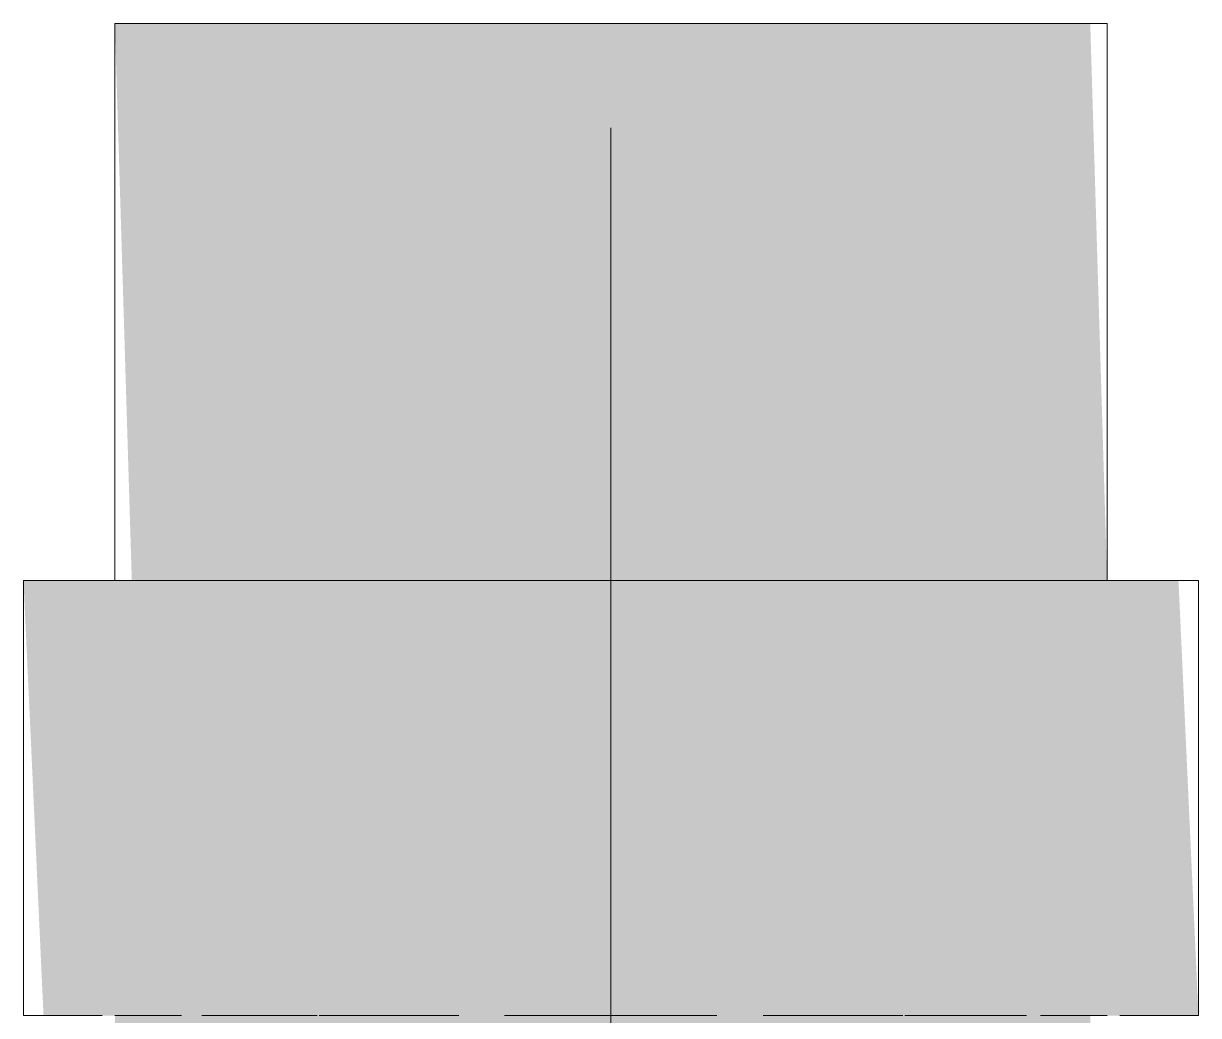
# Model space of a CAD drawing. Header units: millimetres. Extents: x -4000 to 187956, y -58990 to 162485.
# Drawn here: x 13903.13 to 13936.88, y 16193.74 to 16222.24 of the extents above; entities that cross this region are included whole.
import ezdxf

# ---------------------------------------------------------------- set-up
doc = ezdxf.new("R2010")
doc.units = ezdxf.units.MM
doc.linetypes.add('AEC_Center', pattern=[2400, 1200, -400, 400, -400])
doc.layers.add('P-PIPE', color=3, linetype='Continuous', lineweight=9)
doc.layers.add('P-PIPE-CNTR', color=3, linetype='Continuous', lineweight=9)

# ---------------------------------------------------------------- blocks, each defined once
blk = doc.blocks.new('DHA_Cụm đồng hồ đo nước_DN15-50 _ Kèm rắc co đồng_rắc co ren ngoài_ nối thẳng ren ngoài_van 1 chiều đồng_ van cổng đồng_ - DN20-1977990-0_000')
at = {"layer": 'P-PIPE', "color": 83, "lineweight": 13}
blk.add_line((0, 159.7), (0, 197.5), dxfattribs=at)
blk = doc.blocks.new('DHA_Rắc co ren ngoài_PPr_DN20-110 - Standard-1978865-0_000')
at = {"layer": 'P-PIPE', "lineweight": 13, "transparency": 33554534}
for points in [[(0, 16.3), (0, 16.875), (-12.5, 16.3), (-12.5, -16.875), (0, -16.3), (0, 14.614)], [(-12.5, 3.688), (-12.5, 14.25), (-28.5, 13.764), (-28.5, -14.25), (-12.5, -13.764), (-12.5, 1.966)], [(-12.5, 6.25), (-12.5, 12.5), (-28.5, 12.074), (-28.5, -12.5), (-12.5, -12.074), (-12.5, 3.235)], [(0, 11.35), (-12.5, 10.824), (-12.5, -11.35), (0, -11.35), (0, 10.824)]]:
    blk.add_hatch(color=83, dxfattribs=at).paths.add_polyline_path(points)
at = {"layer": 'P-PIPE', "color": 83, "lineweight": 13}
for p, q in [((0, 16.875), (-12.5, 16.875)), ((-12.5, 16.875), (-12.5, -16.875)), ((-12.5, 16.875), (-12.5, 16.3)), ((-12.5, 16.3), (-12.5, 14.614)), ((-12.5, 14.25), (-28.5, 14.25)), ((-28.5, 14.25), (-28.5, -14.25)), ((-28.5, 14.25), (-28.5, 13.764)), ((-12.5, 12.544), (-12.5, 14.25)), ((-12.5, 13.764), (-12.5, 14.25)), ((-12.5, 13.865), (-12.5, 12.575)), ((-28.5, 13.764), (-28.5, 12.544)), ((-12.5, 12.341), (-12.5, 13.764)), ((-28.5, 12.074), (-28.5, 12.5)), ((-28.5, 12.074), (-28.5, 12.5)), ((-12.5, 12.5), (-12.5, 12.074)), ((-12.5, 12.5), (-12.5, 12.074)), ((-28.5, 12.115), (-28.5, 10.91)), ((-28.5, 10.825), (-28.5, 12.074)), ((-28.5, 10.825), (-28.5, 12.074)), ((-12.5, 11.932), (-12.5, 10.902)), ((-12.5, 10.176), (-12.5, 11.75)), ((-12.5, 10.176), (-12.5, 11.75)), ((-12.5, 10.076), (-12.5, 10.909)), ((-12.5, 10.076), (-12.5, 10.909)), ((-28.5, 8.839), (-28.5, 10.157)), ((-28.5, 8.839), (-28.5, 10.157)), ((-12.5, 10.164), (-12.5, 8.873)), ((-12.5, 10.157), (-12.5, 8.839)), ((-12.5, 10.157), (-12.5, 8.839)), ((-28.5, 10.076), (-28.5, 7.125)), ((-12.5, 8.457), (-12.5, 10.093)), ((-12.5, 8.457), (-12.5, 10.093)), ((-12.5, 8.912), (-12.5, 10.076)), ((-12.5, 7.125), (-12.5, 10.076)), ((-28.5, 7.182), (-28.5, 8.839)), ((-28.5, 7.182), (-28.5, 8.839)), ((-12.5, 8.473), (-12.5, 7.182)), ((-12.5, 7.125), (-12.5, 8.379)), ((-12.5, 8.352), (-12.5, 7.182)), ((-12.5, 8.316), (-12.5, 7.175)), ((-12.5, 4.406), (-12.5, 8.309)), ((-12.5, 4.406), (-12.5, 8.309)), ((-12.5, 4.395), (-12.5, 7.125)), ((-28.5, 6.287), (-28.5, 3.688)), ((-28.5, 3.708), (-28.5, 6.25)), ((-28.5, 3.708), (-28.5, 6.25)), ((-12.5, 6.25), (-12.5, 4.405)), ((-12.5, 5.925), (-12.5, 4.368)), ((-12.5, 4.395), (-12.5, 5.919)), ((-12.5, 5.894), (-12.5, 4.405)), ((-12.5, 0), (-12.5, 3.688)), ((-28.5, 3.244), (-28.5, -3.244)), ((-28.5, 0), (-28.5, 3.235)), ((-28.5, 0), (-28.5, 3.235)), ((-12.5, 3.235), (-12.5, -3.235)), ((-12.5, -3.041), (-12.5, 3.041)), ((-12.5, -3.041), (-12.5, 3.041)), ((-12.5, 1.984), (-12.5, 0)), ((-12.5, 0), (-12.5, 1.982)), ((-12.5, 1.98), (-12.5, 0)), ((-28.5, -3.235), (-28.5, 0)), ((-28.5, -3.235), (-28.5, 0)), ((-12.5, 0), (-12.5, -3.045)), ((-12.5, -3.052), (-12.5, 0)), ((-12.5, -3.688), (-12.5, 0)), ((-12.5, 0), (-12.5, -3.059)), ((-28.5, -3.688), (-28.5, -6.287)), ((-28.5, -6.25), (-28.5, -3.708)), ((-28.5, -6.25), (-28.5, -3.708)), ((-12.5, -4.368), (-12.5, -5.925)), ((-12.5, -5.919), (-12.5, -4.395)), ((-12.5, -7.125), (-12.5, -4.395)), ((-12.5, -4.405), (-12.5, -5.894)), ((-12.5, -4.405), (-12.5, -6.94)), ((-12.5, -6.952), (-12.5, -4.406)), ((-12.5, -6.952), (-12.5, -4.406)), ((-28.5, -6.94), (-28.5, -6.25)), ((-28.5, -6.94), (-28.5, -6.25)), ((-12.5, -6.25), (-12.5, -6.94)), ((-28.5, -6.906), (-28.5, -10.076)), ((-12.5, -7.125), (-12.5, -6.906)), ((-28.5, -8.839), (-28.5, -7.182)), ((-28.5, -8.839), (-28.5, -7.182)), ((-12.5, -8.379), (-12.5, -7.125)), ((-12.5, -10.076), (-12.5, -7.125)), ((-12.5, -7.175), (-12.5, -8.316)), ((-12.5, -7.182), (-12.5, -8.352)), ((-12.5, -7.182), (-12.5, -8.473)), ((-12.5, -8.309), (-12.5, -7.186)), ((-12.5, -8.309), (-12.5, -7.186)), ((-12.5, -10.093), (-12.5, -8.457)), ((-12.5, -10.093), (-12.5, -8.457)), ((-28.5, -10.157), (-28.5, -8.839)), ((-28.5, -10.157), (-28.5, -8.839)), ((-12.5, -8.839), (-12.5, -10.157)), ((-12.5, -8.839), (-12.5, -10.157)), ((-12.5, -8.873), (-12.5, -10.164)), ((-12.5, -10.076), (-12.5, -8.912)), ((-12.5, -11.991), (-12.5, -10.076)), ((-12.5, -11.75), (-12.5, -10.176)), ((-12.5, -11.75), (-12.5, -10.176)), ((-28.5, -12.074), (-28.5, -10.825)), ((-28.5, -12.074), (-28.5, -10.825)), ((-28.5, -10.91), (-28.5, -12.115)), ((-28.5, -12.5), (-28.5, -12.074)), ((-28.5, -12.5), (-28.5, -12.074)), ((-12.5, -12.074), (-12.5, -12.5)), ((-12.5, -12.074), (-12.5, -12.5)), ((-12.5, -13.764), (-12.5, -12.341)), ((-28.5, -12.544), (-28.5, -13.764)), ((-12.5, -14.25), (-12.5, -12.544)), ((-12.5, -12.575), (-12.5, -13.865)), ((-28.5, -13.764), (-28.5, -14.25)), ((-12.5, -14.25), (-12.5, -13.764)), ((-28.5, -14.25), (-12.5, -14.25)), ((-12.5, -14.614), (-12.5, -16.3)), ((-12.5, -16.3), (-12.5, -16.875)), ((-12.5, -16.875), (0, -16.875))]:
    blk.add_line(p, q, dxfattribs=at)
blk = doc.blocks.new('DHA_Cụm đồng hồ đo nước_DN15-50 _ Kèm rắc co đồng_rắc co ren ngoài_ nối thẳng ren ngoài_van 1 chiều đồng_ van cổng đồng_ - DN20-V2-0_000')
at = {"layer": 'P-PIPE', "color": 83, "lineweight": 13}
blk.add_line((0, 159.7), (0, 197.5), dxfattribs=at)
blk = doc.blocks.new('DHA_Rắc co ren ngoài_PPr_DN20-110 - Standard-V7-0_000')
at = {"layer": 'P-PIPE', "lineweight": 13, "transparency": 33554534}
for points in [[(0, 16.3), (0, 16.875), (-12.5, 16.3), (-12.5, -16.875), (0, -16.3), (0, 14.614)], [(-12.5, 3.688), (-12.5, 14.25), (-28.5, 13.764), (-28.5, -14.25), (-12.5, -13.764), (-12.5, 1.966)], [(-12.5, 6.25), (-12.5, 12.5), (-28.5, 12.074), (-28.5, -12.5), (-12.5, -12.074), (-12.5, 3.235)], [(0, 11.35), (-12.5, 10.824), (-12.5, -11.35), (0, -11.35), (0, 10.824)]]:
    blk.add_hatch(color=83, dxfattribs=at).paths.add_polyline_path(points)
at = {"layer": 'P-PIPE', "color": 83, "lineweight": 13}
for p, q in [((0, 16.875), (-12.5, 16.875)), ((-12.5, 16.875), (-12.5, 16.3)), ((-12.5, 16.875), (-12.5, 16.3)), ((-12.5, 16.3), (-12.5, 14.614)), ((-12.5, 16.3), (-12.5, 14.614)), ((-12.5, 14.25), (-28.5, 14.25)), ((-28.5, 14.25), (-28.5, 13.764)), ((-28.5, 14.25), (-28.5, 13.764)), ((-12.5, 13.764), (-12.5, 14.25)), ((-12.5, 13.764), (-12.5, 14.25)), ((-12.5, 13.865), (-12.5, 12.575)), ((-12.5, 13.865), (-12.5, 12.575)), ((-28.5, 13.764), (-28.5, 12.544)), ((-28.5, 13.764), (-28.5, 12.544)), ((-12.5, 12.544), (-12.5, 13.764)), ((-12.5, 12.544), (-12.5, 13.764)), ((-28.5, 12.074), (-28.5, 12.5)), ((-28.5, 12.074), (-28.5, 12.5)), ((-12.5, 12.5), (-12.5, 12.074)), ((-12.5, 12.5), (-12.5, 12.074)), ((-28.5, 12.115), (-28.5, 10.91)), ((-28.5, 12.115), (-28.5, 10.91)), ((-28.5, 10.825), (-28.5, 12.074)), ((-28.5, 10.825), (-28.5, 12.074)), ((-12.5, 11.932), (-12.5, 10.902)), ((-12.5, 11.932), (-12.5, 10.902)), ((-12.5, 11.35), (-12.5, 11.75)), ((-12.5, 11.35), (-12.5, 11.75)), ((-12.5, 10.176), (-12.5, 11.35)), ((-12.5, 10.176), (-12.5, 11.35)), ((-12.5, 10.076), (-12.5, 10.909)), ((-12.5, 10.076), (-12.5, 10.909)), ((-28.5, 8.839), (-28.5, 10.157)), ((-28.5, 8.839), (-28.5, 10.157)), ((-12.5, 10.163), (-12.5, 8.873)), ((-12.5, 10.163), (-12.5, 8.873)), ((-12.5, 10.157), (-12.5, 8.839)), ((-12.5, 10.157), (-12.5, 8.839)), ((-28.5, 10.076), (-28.5, 7.125)), ((-28.5, 10.076), (-28.5, 8.912)), ((-12.5, 8.903), (-12.5, 10.093)), ((-12.5, 8.903), (-12.5, 10.093)), ((-12.5, 8.912), (-12.5, 10.076)), ((-12.5, 8.912), (-12.5, 10.076)), ((-28.5, 8.912), (-28.5, 7.125)), ((-28.5, 7.182), (-28.5, 8.839)), ((-28.5, 7.182), (-28.5, 8.839)), ((-12.5, 7.125), (-12.5, 8.379)), ((-12.5, 7.125), (-12.5, 8.379)), ((-12.5, 8.352), (-12.5, 7.182)), ((-12.5, 8.352), (-12.5, 7.182)), ((-12.5, 8.316), (-12.5, 7.175)), ((-12.5, 8.316), (-12.5, 7.175)), ((-12.5, 7.186), (-12.5, 8.308)), ((-12.5, 7.186), (-12.5, 8.308)), ((-28.5, 6.287), (-28.5, 3.688)), ((-28.5, 6.287), (-28.5, 3.688)), ((-28.5, 3.708), (-28.5, 6.25)), ((-28.5, 3.708), (-28.5, 6.25)), ((-12.5, 5.925), (-12.5, 4.368)), ((-12.5, 5.925), (-12.5, 4.368)), ((-12.5, 4.395), (-12.5, 5.919)), ((-12.5, 4.395), (-12.5, 5.919)), ((-12.5, 5.894), (-12.5, 4.405)), ((-12.5, 5.894), (-12.5, 4.405)), ((-12.5, 4.406), (-12.5, 5.875)), ((-12.5, 4.406), (-12.5, 5.875)), ((-28.5, 3.244), (-28.5, 0)), ((-28.5, 3.244), (-28.5, 0)), ((-28.5, 0), (-28.5, 3.235)), ((-28.5, 0), (-28.5, 3.235)), ((-12.5, 0), (-12.5, 3.041)), ((-12.5, 0), (-12.5, 3.041)), ((-12.5, 1.984), (-12.5, 0)), ((-12.5, 1.984), (-12.5, 0)), ((-12.5, 0), (-12.5, 1.982)), ((-12.5, 0), (-12.5, 1.982)), ((-12.5, 1.98), (-12.5, 0)), ((-12.5, 1.98), (-12.5, 0)), ((-28.5, -3.235), (-28.5, 0)), ((-28.5, -3.235), (-28.5, 0)), ((-28.5, 0), (-28.5, -3.244)), ((-28.5, 0), (-28.5, -3.244)), ((-12.5, 0), (-12.5, -3.045)), ((-12.5, 0), (-12.5, -3.045)), ((-12.5, -3.052), (-12.5, 0)), ((-12.5, -3.052), (-12.5, 0)), ((-12.5, 0), (-12.5, -3.059)), ((-12.5, 0), (-12.5, -3.059)), ((-12.5, -3.041), (-12.5, 0)), ((-12.5, -3.041), (-12.5, 0)), ((-28.5, -3.688), (-28.5, -6.287)), ((-28.5, -3.688), (-28.5, -6.287)), ((-28.5, -6.94), (-28.5, -3.708)), ((-28.5, -6.94), (-28.5, -3.708)), ((-12.5, -4.368), (-12.5, -5.925)), ((-12.5, -4.368), (-12.5, -5.925)), ((-12.5, -5.919), (-12.5, -4.395)), ((-12.5, -5.919), (-12.5, -4.395)), ((-12.5, -4.405), (-12.5, -5.894)), ((-12.5, -4.405), (-12.5, -5.894)), ((-12.5, -6.952), (-12.5, -4.406)), ((-12.5, -6.952), (-12.5, -4.406)), ((-12.5, -6.25), (-12.5, -6.94)), ((-12.5, -6.25), (-12.5, -6.94)), ((-28.5, -6.906), (-28.5, -7.125)), ((-28.5, -6.906), (-28.5, -7.125)), ((-12.5, -7.125), (-12.5, -6.906)), ((-12.5, -7.125), (-12.5, -6.906)), ((-28.5, -7.125), (-28.5, -10.076)), ((-28.5, -7.125), (-28.5, -8.912)), ((-28.5, -8.839), (-28.5, -7.182)), ((-28.5, -8.839), (-28.5, -7.182)), ((-12.5, -8.379), (-12.5, -7.125)), ((-12.5, -8.379), (-12.5, -7.125)), ((-12.5, -7.175), (-12.5, -8.316)), ((-12.5, -7.175), (-12.5, -8.316)), ((-12.5, -7.182), (-12.5, -8.352)), ((-12.5, -7.182), (-12.5, -8.352)), ((-12.5, -8.309), (-12.5, -7.186)), ((-12.5, -8.309), (-12.5, -7.186)), ((-28.5, -10.157), (-28.5, -8.839)), ((-28.5, -10.157), (-28.5, -8.839)), ((-28.5, -8.912), (-28.5, -10.076)), ((-12.5, -8.839), (-12.5, -10.157)), ((-12.5, -8.839), (-12.5, -10.157)), ((-12.5, -8.873), (-12.5, -10.164)), ((-12.5, -8.873), (-12.5, -10.164)), ((-12.5, -10.093), (-12.5, -8.903)), ((-12.5, -10.093), (-12.5, -8.903)), ((-12.5, -10.076), (-12.5, -8.912)), ((-12.5, -10.076), (-12.5, -8.912)), ((-28.5, -12.074), (-28.5, -10.825)), ((-28.5, -12.5), (-28.5, -10.825)), ((-28.5, -10.91), (-28.5, -12.115)), ((-28.5, -10.91), (-28.5, -12.115)), ((-12.5, -11.75), (-12.5, -11.35)), ((-12.5, -11.75), (-12.5, -11.35)), ((-28.5, -12.5), (-28.5, -12.074)), ((-12.5, -12.074), (-12.5, -12.5)), ((-12.5, -12.074), (-12.5, -12.5)), ((-28.5, -12.544), (-28.5, -13.764)), ((-28.5, -12.544), (-28.5, -14.25)), ((-12.5, -13.764), (-12.5, -12.544)), ((-12.5, -14.25), (-12.5, -12.544)), ((-12.5, -12.575), (-12.5, -13.865)), ((-12.5, -12.575), (-12.5, -13.865)), ((-28.5, -13.764), (-28.5, -14.25)), ((-12.5, -14.25), (-12.5, -13.764)), ((-28.5, -14.25), (-12.5, -14.25)), ((-12.5, -14.614), (-12.5, -16.3)), ((-12.5, -14.614), (-12.5, -16.875)), ((-12.5, -16.3), (-12.5, -16.875)), ((-12.5, -16.875), (0, -16.875))]:
    blk.add_line(p, q, dxfattribs=at)
blk = doc.blocks.new('DHA_Cụm đồng hồ đo nước_DN15-50 _ Kèm rắc co đồng_rắc co ren ngoài_ nối thẳng ren ngoài_van 1 chiều đồng_ van cổng đồng_ - DN20-V8-0_000')
at = {"layer": 'P-PIPE', "color": 83, "lineweight": 13}
for p, q in [((13920, 16206.238), (13920, 16219.238)), ((13920, 16193.738), (13920, 16206.237))]:
    blk.add_line(p, q, dxfattribs=at)
blk = doc.blocks.new('DHA_Rắc co ren ngoài_PPr_DN20-110 - Standard-V13-0_000')
at = {"layer": 'P-PIPE', "lineweight": 13, "transparency": 33554534}
for points in [[(13920, 16206.238), (13934.25, 16206.238), (13933.765, 16222.238), (13905.75, 16222.238), (13906.236, 16206.238), (13916.312, 16206.238)], [(13932.5, 16206.238), (13932.074, 16222.238), (13907.5, 16222.238), (13907.926, 16206.238), (13932.074, 16206.238)], [(13920, 16193.738), (13936.875, 16193.738), (13936.3, 16206.238), (13903.125, 16206.238), (13903.7, 16193.738), (13915.633, 16193.738)], [(13908.651, 16193.738), (13931.35, 16193.738), (13930.825, 16206.238), (13908.651, 16206.238)], [(13920, 16181.238), (13934.25, 16181.238), (13933.765, 16193.738), (13905.75, 16193.738), (13906.236, 16181.238), (13916.312, 16181.238)], [(13931.35, 16181.238), (13930.825, 16193.738), (13908.651, 16193.738), (13908.651, 16181.238), (13930.825, 16181.238)]]:
    blk.add_hatch(color=83, dxfattribs=at).paths.add_polyline_path(points)
at = {"layer": 'P-PIPE', "color": 83, "lineweight": 13}
for p, q in [((13905.75, 16222.237), (13905.75, 16206.238)), ((13934.25, 16206.238), (13934.25, 16222.237)), ((13903.125, 16206.237), (13903.125, 16193.738)), ((13936.875, 16193.738), (13936.875, 16206.237))]:
    blk.add_line(p, q, dxfattribs=at)
for centre, major_axis, start_param, end_param in [((13920, 16222.238), (-14.25, 0), 0, 0.494323), ((13920, 16222.238), (14.25, 0), 2.64727, 3.141593), ((13920, 16222.238), (-12.5, 0), 5.759598, 6.283185), ((13920, 16222.238), (-12.5, 0), 0, 0.523587), ((13920, 16222.238), (-14.25, 0), 0.554441, 0.698798), ((13920, 16222.238), (14.25, 0), 2.442795, 2.587152), ((13920, 16222.238), (12.5, 0), 2.356202, 2.519277), ((13920, 16222.238), (12.5, 0), 3.763909, 3.926984), ((13920, 16222.238), (14.25, 0), 3.926991, 4.036756), ((13920, 16222.238), (14.25, 0), 2.24643, 2.356194), ((13920, 16222.238), (-14.25, 0), 0.895168, 1.047193), ((13920, 16222.238), (14.25, 0), 2.0944, 2.246425), ((13920, 16222.238), (12.5, 0), 2.182886, 2.356194), ((13920, 16222.238), (12.5, 0), 3.926991, 4.100299), ((13920, 16222.238), (-14.25, 0), 1.047198, 1.064862), ((13920, 16222.238), (14.25, 0), 2.076731, 2.094395), ((13920, 16222.238), (12.5, 0), 1.871933, 2.15943), ((13920, 16222.238), (12.5, 0), 4.123755, 4.411252), ((13920, 16222.238), (-14.25, 0), 1.11385, 1.308993), ((13920, 16222.238), (14.25, 0), 1.8326, 2.027742), ((13920, 16222.238), (-14.25, 0), 1.341148, 1.570792), ((13920, 16222.238), (14.25, 0), 1.5708, 1.800445), ((13920, 16222.238), (12.5, 0), 1.570801, 1.832596), ((13920, 16222.238), (12.5, 0), 4.45059, 4.712385), ((13920, 16222.238), (12.5, 0), 1.309001, 1.570796), ((13920, 16222.238), (-12.5, 0), 1.570796, 1.832591), ((13920, 16222.238), (-14.25, 0), 1.570796, 1.800441), ((13920, 16222.238), (14.25, 0), 1.341152, 1.570796), ((13920, 16222.238), (14.25, 0), 4.974188, 5.169331), ((13920, 16222.238), (14.25, 0), 1.113855, 1.308997), ((13920, 16222.238), (-12.5, 0), 4.188795, 4.411257), ((13920, 16222.238), (12.5, 0), 5.013521, 5.235983), ((13920, 16222.238), (-14.25, 0), 2.094395, 2.24642), ((13920, 16222.238), (-14.25, 0), 4.036765, 4.18879), ((13920, 16222.238), (-12.5, 0), 3.926996, 4.100305), ((13920, 16222.238), (-12.5, 0), 2.182881, 2.356189), ((13920, 16222.238), (-12.5, 0), 3.763916, 3.926991), ((13920, 16222.238), (-12.5, 0), 2.356195, 2.51927), ((13920, 16222.238), (-14.25, 0), 2.246425, 2.35619), ((13920, 16222.238), (14.25, 0), 0.785403, 0.895168), ((13920, 16222.238), (-12.5, 0), 3.403404, 3.665191), ((13920, 16222.238), (12.5, 0), 5.759587, 6.021374), ((13920, 16222.238), (-14.25, 0), 2.442788, 2.587145), ((13920, 16222.238), (14.25, 0), 0.554448, 0.698804), ((13920, 16222.238), (12.5, 0), 0, 0.261799), ((13920, 16222.238), (-12.5, 0), 2.879793, 3.141593), ((13920, 16222.238), (-14.25, 0), 2.64726, 2.879783), ((13920, 16222.238), (-14.25, 0), 3.403402, 3.635926), ((13920, 16222.238), (-14.25, 0), 2.879793, 3.141593), ((13920, 16222.238), (-14.25, 0), 3.141593, 3.403392), ((13920, 16206.238), (-16.875, 0), 0, 0.52359), ((13920, 16206.238), (-16.875, 0), 5.759595, 6.283185), ((13920, 16206.238), (-14.25, 0), 5.788862, 6.283185), ((13920, 16206.238), (-14.25, 0), 0, 0.494323), ((13920, 16206.238), (-16.875, 0), 0.606552, 0.729985), ((13920, 16206.238), (-16.875, 0), 5.5532, 5.676633), ((13920, 16206.238), (-12.5, 0), 6.021386, 6.283185), ((13920, 16206.238), (-12.5, 0), 0, 0.261799), ((13920, 16206.238), (-11.75, 0), 6.021386, 6.283185), ((13920, 16206.238), (-11.75, 0), 0, 0.261799), ((13920, 16206.238), (16.875, 0), 4.066032, 4.158723), ((13920, 16206.238), (-16.875, 0), 5.266055, 5.358746), ((13920, 16206.238), (-12.5, 0), 5.497794, 5.660869), ((13920, 16206.238), (12.5, 0), 3.763909, 3.926984), ((13920, 16206.238), (11.75, 0), 2.430556, 2.60404), ((13920, 16206.238), (-11.75, 0), 0.537553, 0.711037), ((13920, 16206.238), (14.25, 0), 2.24643, 2.356194), ((13920, 16206.238), (-14.25, 0), 0.785398, 0.895163), ((13920, 16206.238), (-14.25, 0), 5.235993, 5.340973), ((13920, 16206.238), (-14.25, 0), 0.942212, 1.047193), ((13920, 16206.238), (-12.5, 0), 5.324479, 5.444157), ((13920, 16206.238), (12.5, 0), 3.980621, 4.100299), ((13920, 16206.238), (-16.875, 0), 1.055495, 1.131621), ((13920, 16206.238), (-16.875, 0), 5.151564, 5.22769), ((13920, 16206.238), (11.75, 0), 2.228878, 2.356194), ((13920, 16206.238), (-11.75, 0), 0.785398, 0.912715), ((13920, 16206.238), (14.25, 0), 2.076731, 2.094395), ((13920, 16206.238), (-14.25, 0), 1.047198, 1.064862), ((13920, 16206.238), (-11.75, 0), 5.096733, 5.345517), ((13920, 16206.238), (-11.75, 0), 0.937669, 1.186452), ((13920, 16206.238), (-12.5, 0), 5.235988, 5.301023), ((13920, 16206.238), (12.5, 0), 4.123755, 4.18879), ((13920, 16206.238), (16.875, 0), 4.353624, 4.450586), ((13920, 16206.238), (16.875, 0), 1.832599, 1.929561), ((13920, 16206.238), (-14.25, 0), 5.025946, 5.140769), ((13920, 16206.238), (-14.25, 0), 1.142416, 1.25724), ((13920, 16206.238), (-12.5, 0), 5.072524, 5.203423), ((13920, 16206.238), (12.5, 0), 4.221355, 4.352254), ((13920, 16206.238), (16.875, 0), 4.530099, 4.712386), ((13920, 16206.238), (-16.875, 0), 4.712392, 4.894679), ((13920, 16206.238), (14.25, 0), 1.5708, 1.786666), ((13920, 16206.238), (-14.25, 0), 1.354927, 1.570792), ((13920, 16206.238), (-12.5, 0), 4.712393, 4.95848), ((13920, 16206.238), (-12.5, 0), 1.324705, 1.570792), ((13920, 16206.238), (-11.75, 0), 4.712394, 4.974188), ((13920, 16206.238), (-11.75, 0), 1.308997, 1.570792), ((13920, 16206.238), (12.5, 0), 1.411733, 1.570796), ((13920, 16206.238), (-12.5, 0), 1.570796, 1.729859), ((13920, 16206.238), (14.25, 0), 1.431267, 1.570796), ((13920, 16206.238), (-14.25, 0), 1.570796, 1.710325), ((13920, 16206.238), (-16.875, 0), 1.570796, 1.688621), ((13920, 16206.238), (16.875, 0), 1.452972, 1.570796), ((13920, 16206.238), (11.75, 0), 1.308997, 1.570796), ((13920, 16206.238), (-11.75, 0), 1.570796, 1.832596), ((13920, 16206.238), (16.875, 0), 4.974188, 5.071151), ((13920, 16206.238), (-16.875, 0), 4.353627, 4.45059), ((13920, 16206.238), (14.25, 0), 1.14242, 1.257244), ((13920, 16206.238), (-14.25, 0), 1.884349, 1.999173), ((13920, 16206.238), (-12.5, 0), 4.22136, 4.352259), ((13920, 16206.238), (12.5, 0), 5.072519, 5.203418), ((13920, 16206.238), (11.75, 0), 1.047203, 1.186457), ((13920, 16206.238), (-11.75, 0), 1.955136, 2.09439), ((13920, 16206.238), (14.25, 0), 0.942217, 1.047198), ((13920, 16206.238), (-14.25, 0), 2.094395, 2.199376), ((13920, 16206.238), (-16.875, 0), 2.009968, 2.086094), ((13920, 16206.238), (-16.875, 0), 4.197091, 4.273217), ((13920, 16206.238), (-12.5, 0), 3.980627, 4.100305), ((13920, 16206.238), (-12.5, 0), 2.182881, 2.302559), ((13920, 16206.238), (-11.75, 0), 3.926997, 4.054314), ((13920, 16206.238), (11.75, 0), 5.370464, 5.497781), ((13920, 16206.238), (-12.5, 0), 3.763916, 3.926991), ((13920, 16206.238), (12.5, 0), 5.497787, 5.660862), ((13920, 16206.238), (16.875, 0), 5.266051, 5.358741), ((13920, 16206.238), (16.875, 0), 0.924444, 1.017134), ((13920, 16206.238), (11.75, 0), 0.53756, 0.711045), ((13920, 16206.238), (-11.75, 0), 2.430548, 2.604032), ((13920, 16206.238), (-14.25, 0), 3.926996, 4.036761), ((13920, 16206.238), (14.25, 0), 5.388017, 5.497782), ((13920, 16206.238), (14.25, 0), 0.698909, 0.785398), ((13920, 16206.238), (14.25, 0), 5.497787, 5.584277), ((13920, 16206.238), (11.75, 0), 0.261799, 0.523599), ((13920, 16206.238), (11.75, 0), 5.759587, 6.021386), ((13920, 16206.238), (16.875, 0), 5.414788, 5.497787), ((13920, 16206.238), (16.875, 0), 0.785398, 0.868398), ((13920, 16206.238), (-11.75, 0), 3.141593, 3.403392), ((13920, 16206.238), (-11.75, 0), 2.879793, 3.141593), ((13920, 16206.238), (-12.5, 0), 3.141593, 3.403392), ((13920, 16206.238), (-12.5, 0), 2.879793, 3.141593), ((13920, 16206.238), (14.25, 0), 0.26181, 0.494333), ((13920, 16206.238), (14.25, 0), 5.788852, 6.021376), ((13920, 16206.238), (-16.875, 0), 2.411602, 2.535035), ((13920, 16206.238), (-16.875, 0), 3.74815, 3.871583), ((13920, 16206.238), (14.25, 0), 0, 0.261799), ((13920, 16206.238), (-14.25, 0), 2.879793, 3.141593), ((13920, 16206.238), (-16.875, 0), 2.617994, 2.879785), ((13920, 16206.238), (-16.875, 0), 3.403401, 3.665191), ((13920, 16206.238), (-16.875, 0), 2.879793, 3.141593), ((13920, 16206.238), (-16.875, 0), 3.141593, 3.403392), ((13920, 16193.738), (-16.875, 0), 6.021386, 6.283185), ((13920, 16193.738), (-16.875, 0), 0, 0.52359), ((13920, 16193.738), (-16.875, 0), 5.759595, 6.021386), ((13920, 16193.738), (-14.25, 0), 0, 0.523589), ((13920, 16193.738), (-14.25, 0), 6.021386, 6.283185), ((13920, 16193.738), (16.875, 0), 2.396072, 2.535041), ((13920, 16193.738), (16.875, 0), 3.748145, 3.887113), ((13920, 16193.738), (14.25, 0), 2.618004, 2.879793), ((13920, 16193.738), (-11.75, 0), 6.021386, 6.283185), ((13920, 16193.738), (-11.75, 0), 0, 0.261799), ((13920, 16193.738), (11.75, 0), 2.879793, 3.141593), ((13920, 16193.738), (-11.75, 0), 0, 0.261799), ((13920, 16193.738), (14.25, 0), 3.779784, 3.915479), ((13920, 16193.738), (14.25, 0), 2.367707, 2.503402), ((13920, 16193.738), (16.875, 0), 2.224612, 2.312538), ((13920, 16193.738), (-16.875, 0), 0.829055, 0.91698), ((13920, 16193.738), (11.75, 0), 2.618006, 2.879793), ((13920, 16193.738), (11.75, 0), 3.403392, 3.665179), ((13920, 16193.738), (-11.75, 0), 5.759599, 6.021386), ((13920, 16193.738), (-11.75, 0), 0.261799, 0.523586), ((13920, 16193.738), (16.875, 0), 2.094399, 2.217153), ((13920, 16193.738), (-16.875, 0), 0.92444, 1.047193), ((13920, 16193.738), (11.75, 0), 2.374288, 2.60404), ((13920, 16193.738), (11.75, 0), 3.679145, 3.908898), ((13920, 16193.738), (-11.75, 0), 5.51588, 5.745633), ((13920, 16193.738), (-11.75, 0), 0.537553, 0.767305), ((13920, 16193.738), (14.25, 0), 3.926991, 4.072357), ((13920, 16193.738), (-14.25, 0), 5.352421, 5.497787), ((13920, 16193.738), (14.25, 0), 4.083805, 4.188785), ((13920, 16193.738), (14.25, 0), 2.0944, 2.199381), ((13920, 16193.738), (16.875, 0), 2.009972, 2.086097), ((13920, 16193.738), (16.875, 0), 4.197088, 4.273214), ((13920, 16193.738), (11.75, 0), 2.228878, 2.356194), ((13920, 16193.738), (-11.75, 0), 0.785398, 0.912715), ((13920, 16193.738), (11.75, 0), 2.228878, 2.356195), ((13920, 16193.738), (-11.75, 0), 0.785398, 0.912715), ((13920, 16193.738), (-14.25, 0), 1.047198, 1.064862), ((13920, 16193.738), (14.25, 0), 2.076731, 2.094395), ((13920, 16193.738), (-11.75, 0), 5.096733, 5.345517), ((13920, 16193.738), (-11.75, 0), 0.937669, 1.186452), ((13920, 16193.738), (11.75, 0), 2.094395, 2.203924), ((13920, 16193.738), (11.75, 0), 4.079261, 4.328045), ((13920, 16193.738), (-16.875, 0), 4.974192, 5.071154), ((13920, 16193.738), (-16.875, 0), 1.212031, 1.308993), ((13920, 16193.738), (14.25, 0), 4.284009, 4.398832), ((13920, 16193.738), (14.25, 0), 1.884353, 1.999177), ((13920, 16193.738), (11.75, 0), 1.955141, 2.094395), ((13920, 16193.738), (-16.875, 0), 4.712392, 4.894679), ((13920, 16193.738), (16.875, 0), 4.530099, 4.712386), ((13920, 16193.738), (-14.25, 0), 1.354927, 1.570792), ((13920, 16193.738), (14.25, 0), 1.5708, 1.786666), ((13920, 16193.738), (-11.75, 0), 4.712394, 4.974188), ((13920, 16193.738), (11.75, 0), 4.45059, 4.712384), ((13920, 16193.738), (11.75, 0), 1.570801, 1.832596), ((13920, 16193.738), (11.75, 0), 4.45059, 4.712384), ((13920, 16193.738), (11.75, 0), 1.308997, 1.570796), ((13920, 16193.738), (-11.75, 0), 1.570796, 1.832596), ((13920, 16193.738), (-14.25, 0), 1.570796, 1.710325), ((13920, 16193.738), (14.25, 0), 1.431267, 1.570796), ((13920, 16193.738), (16.875, 0), 1.452972, 1.570796), ((13920, 16193.738), (-16.875, 0), 1.570796, 1.688621), ((13920, 16193.738), (11.75, 0), 1.308997, 1.570796), ((13920, 16193.738), (-11.75, 0), 1.570796, 1.832596), ((13920, 16193.738), (-16.875, 0), 4.353627, 4.45059), ((13920, 16193.738), (16.875, 0), 4.974188, 5.071151), ((13920, 16193.738), (-14.25, 0), 1.884349, 1.999173), ((13920, 16193.738), (14.25, 0), 1.14242, 1.257244), ((13920, 16193.738), (11.75, 0), 1.047203, 1.186457), ((13920, 16193.738), (11.75, 0), 5.096728, 5.235983), ((13920, 16193.738), (11.75, 0), 1.047203, 1.186457), ((13920, 16193.738), (-11.75, 0), 1.955136, 2.09439), ((13920, 16193.738), (-11.75, 0), 4.05432, 4.18879), ((13920, 16193.738), (11.75, 0), 5.235988, 5.370458), ((13920, 16193.738), (-11.75, 0), 4.05432, 4.18879), ((13920, 16193.738), (11.75, 0), 5.235988, 5.370458), ((13920, 16193.738), (-14.25, 0), 1.999177, 2.094391), ((13920, 16193.738), (-14.25, 0), 4.188794, 4.284009), ((13920, 16193.738), (-16.875, 0), 4.273221, 4.353624), ((13920, 16193.738), (16.875, 0), 5.071154, 5.151557), ((13920, 16193.738), (-14.25, 0), 2.094395, 2.199376), ((13920, 16193.738), (14.25, 0), 0.942217, 1.047198), ((13920, 16193.738), (16.875, 0), 1.055499, 1.131625), ((13920, 16193.738), (16.875, 0), 5.151561, 5.227687), ((13920, 16193.738), (-11.75, 0), 3.926997, 4.054314), ((13920, 16193.738), (-11.75, 0), 2.228872, 2.356189), ((13920, 16193.738), (-11.75, 0), 3.926997, 4.054314), ((13920, 16193.738), (11.75, 0), 5.370464, 5.497781), ((13920, 16193.738), (-16.875, 0), 4.066037, 4.18879), ((13920, 16193.738), (-16.875, 0), 2.094395, 2.217149), ((13920, 16193.738), (-11.75, 0), 3.679153, 3.908905), ((13920, 16193.738), (-11.75, 0), 2.37428, 2.604032), ((13920, 16193.738), (11.75, 0), 0.53756, 0.767313), ((13920, 16193.738), (11.75, 0), 5.515873, 5.745625), ((13920, 16193.738), (-14.25, 0), 2.210823, 2.35619), ((13920, 16193.738), (-14.25, 0), 3.926996, 4.072362), ((13920, 16193.738), (-14.25, 0), 2.356194, 2.442684), ((13920, 16193.738), (14.25, 0), 0.698909, 0.785398), ((13920, 16193.738), (11.75, 0), 0.261799, 0.523599), ((13920, 16193.738), (11.75, 0), 5.759587, 6.021386), ((13920, 16193.738), (-11.75, 0), 3.403392, 3.665191), ((13920, 16193.738), (-11.75, 0), 2.617994, 2.879793), ((13920, 16193.738), (-16.875, 0), 3.926991, 4.00999), ((13920, 16193.738), (16.875, 0), 5.414788, 5.497787), ((13920, 16193.738), (-11.75, 0), 3.141593, 3.403392), ((13920, 16193.738), (-11.75, 0), 2.879793, 3.141593), ((13920, 16193.738), (-11.75, 0), 3.141593, 3.403392), ((13920, 16193.738), (11.75, 0), 6.021386, 6.283185), ((13920, 16193.738), (-14.25, 0), 2.617994, 2.879783), ((13920, 16193.738), (-14.25, 0), 3.403402, 3.665191), ((13920, 16193.738), (16.875, 0), 0.606557, 0.745526), ((13920, 16193.738), (16.875, 0), 5.53766, 5.676628), ((13920, 16193.738), (-14.25, 0), 2.879793, 3.141593), ((13920, 16193.738), (-14.25, 0), 3.141593, 3.403392), ((13920, 16193.738), (16.875, 0), 0.261808, 0.523599), ((13920, 16193.738), (16.875, 0), 5.759587, 6.021377), ((13920, 16193.738), (16.875, 0), 0, 0.261799), ((13920, 16193.738), (-16.875, 0), 2.879793, 3.141593)]:
    blk.add_ellipse(centre, major_axis=major_axis, ratio=0.000003, start_param=start_param, end_param=end_param, dxfattribs=at)
blk = doc.blocks.new('DHA_Cụm đồng hồ đo nước_DN15-50 _ Kèm rắc co đồng_rắc co ren ngoài_ nối thẳng ren ngoài_van 1 chiều đồng_ van cổng đồng_ - DN20-V14-0_000')
at = {"layer": 'P-PIPE', "color": 83, "lineweight": 13}
for p, q in [((13920, 16206.239), (13920, 16219.239)), ((13920, 16193.739), (13920, 16206.237))]:
    blk.add_line(p, q, dxfattribs=at)
blk = doc.blocks.new('DHA_Rắc co ren ngoài_PPr_DN20-110 - Standard-V19-0_000')
at = {"layer": 'P-PIPE', "lineweight": 13, "transparency": 33554534}
for points in [[(13920, 16206.239), (13934.25, 16206.239), (13933.765, 16222.239), (13905.75, 16222.239), (13906.236, 16206.239), (13916.312, 16206.239)], [(13932.5, 16206.239), (13932.074, 16222.239), (13907.5, 16222.239), (13907.926, 16206.239), (13932.074, 16206.239)], [(13920, 16193.739), (13936.875, 16193.739), (13936.3, 16206.239), (13903.125, 16206.239), (13903.7, 16193.739), (13915.633, 16193.739)], [(13908.651, 16193.739), (13931.35, 16193.739), (13930.825, 16206.239), (13908.651, 16206.239)], [(13920, 16181.239), (13934.25, 16181.239), (13933.765, 16193.739), (13905.75, 16193.739), (13906.236, 16181.239), (13916.312, 16181.239)], [(13931.35, 16181.239), (13930.825, 16193.739), (13908.651, 16193.739), (13908.651, 16181.239), (13930.825, 16181.239)]]:
    blk.add_hatch(color=83, dxfattribs=at).paths.add_polyline_path(points)
at = {"layer": 'P-PIPE', "color": 83, "lineweight": 13}
for p, q in [((13905.75, 16222.237), (13905.75, 16206.239)), ((13934.25, 16206.239), (13934.25, 16222.237)), ((13903.125, 16206.237), (13903.125, 16193.739)), ((13936.875, 16193.739), (13936.875, 16206.237))]:
    blk.add_line(p, q, dxfattribs=at)
for centre, major_axis, start_param, end_param in [((13920, 16222.239), (-14.25, 0), 0, 0.494323), ((13920, 16222.239), (-14.25, 0), 6.021386, 6.283185), ((13920, 16222.239), (-14.25, 0), 5.788862, 6.021386), ((13920, 16222.239), (-12.5, 0), 6.021386, 6.283185), ((13920, 16222.239), (12.5, 0), 3.141593, 3.403392), ((13920, 16222.239), (-14.25, 0), 0.554441, 0.698798), ((13920, 16222.239), (-14.25, 0), 5.584387, 5.728744), ((13920, 16222.239), (-12.5, 0), 5.759598, 6.021386), ((13920, 16222.239), (-12.5, 0), 0.261799, 0.523587), ((13920, 16222.239), (12.5, 0), 2.356202, 2.519277), ((13920, 16222.239), (-12.5, 0), 0.622316, 0.785391), ((13920, 16222.239), (-14.25, 0), 0.785398, 0.895163), ((13920, 16222.239), (-14.25, 0), 5.388022, 5.497787), ((13920, 16222.239), (14.25, 0), 4.036761, 4.188785), ((13920, 16222.239), (14.25, 0), 2.0944, 2.246425), ((13920, 16222.239), (12.5, 0), 2.182886, 2.356194), ((13920, 16222.239), (-12.5, 0), 0.785398, 0.958706), ((13920, 16222.239), (14.25, 0), 4.18879, 4.206455), ((13920, 16222.239), (-14.25, 0), 5.218323, 5.235988), ((13920, 16222.239), (12.5, 0), 2.094395, 2.15943), ((13920, 16222.239), (-12.5, 0), 0.982163, 1.047198), ((13920, 16222.239), (-14.25, 0), 1.11385, 1.308993), ((13920, 16222.239), (-14.25, 0), 4.974193, 5.169335), ((13920, 16222.239), (12.5, 0), 1.871933, 2.094395), ((13920, 16222.239), (-12.5, 0), 1.047198, 1.26966), ((13920, 16222.239), (14.25, 0), 4.48274, 4.712385), ((13920, 16222.239), (-14.25, 0), 4.712393, 4.942038), ((13920, 16222.239), (12.5, 0), 1.570801, 1.832596), ((13920, 16222.239), (-12.5, 0), 1.308997, 1.570792), ((13920, 16222.239), (12.5, 0), 1.309001, 1.570796), ((13920, 16222.239), (-12.5, 0), 1.570796, 1.832591), ((13920, 16222.239), (-14.25, 0), 1.570796, 1.800441), ((13920, 16222.239), (-14.25, 0), 4.482744, 4.712389), ((13920, 16222.239), (14.25, 0), 4.974188, 5.169331), ((13920, 16222.239), (-14.25, 0), 4.255447, 4.45059), ((13920, 16222.239), (12.5, 0), 1.047202, 1.269665), ((13920, 16222.239), (-12.5, 0), 1.871928, 2.09439), ((13920, 16222.239), (14.25, 0), 5.235988, 5.388013), ((13920, 16222.239), (-14.25, 0), 4.036765, 4.18879), ((13920, 16222.239), (12.5, 0), 0.785404, 0.958712), ((13920, 16222.239), (12.5, 0), 5.324473, 5.497782), ((13920, 16222.239), (12.5, 0), 0.622323, 0.785398), ((13920, 16222.239), (-12.5, 0), 2.356194, 2.51927), ((13920, 16222.239), (14.25, 0), 5.388017, 5.497782), ((13920, 16222.239), (14.25, 0), 0.785403, 0.895168), ((13920, 16222.239), (12.5, 0), 0.261811, 0.523599), ((13920, 16222.239), (12.5, 0), 5.759587, 6.021374), ((13920, 16222.239), (14.25, 0), 5.584381, 5.728738), ((13920, 16222.239), (14.25, 0), 0.554448, 0.698804), ((13920, 16222.239), (12.5, 0), 0, 0.261799), ((13920, 16222.239), (-12.5, 0), 2.879793, 3.141593), ((13920, 16222.239), (-14.25, 0), 2.64726, 2.879783), ((13920, 16222.239), (-14.25, 0), 3.403402, 3.635926), ((13920, 16222.239), (-14.25, 0), 2.879793, 3.141593), ((13920, 16222.239), (-14.25, 0), 3.141593, 3.403392), ((13920, 16206.239), (-16.875, 0), 0, 0.52359), ((13920, 16206.239), (-16.875, 0), 6.021386, 6.283185), ((13920, 16206.239), (16.875, 0), 2.618002, 2.879793), ((13920, 16206.239), (-14.25, 0), 6.021386, 6.283185), ((13920, 16206.239), (14.25, 0), 3.141593, 3.403392), ((13920, 16206.239), (-16.875, 0), 0.606552, 0.729985), ((13920, 16206.239), (-16.875, 0), 5.5532, 5.676633), ((13920, 16206.239), (-14.25, 0), 5.788862, 6.021386), ((13920, 16206.239), (-14.25, 0), 0.261799, 0.494323), ((13920, 16206.239), (-12.5, 0), 6.021386, 6.283185), ((13920, 16206.239), (-12.5, 0), 0, 0.261799), ((13920, 16206.239), (-11.75, 0), 6.021386, 6.283185), ((13920, 16206.239), (-11.75, 0), 0, 0.261799), ((13920, 16206.239), (-16.875, 0), 0.92444, 1.01713), ((13920, 16206.239), (-16.875, 0), 5.266055, 5.358746), ((13920, 16206.239), (-12.5, 0), 5.497794, 5.660869), ((13920, 16206.239), (12.5, 0), 3.763909, 3.926984), ((13920, 16206.239), (11.75, 0), 2.430556, 2.60404), ((13920, 16206.239), (-11.75, 0), 0.537553, 0.711037), ((13920, 16206.239), (14.25, 0), 2.24643, 2.356194), ((13920, 16206.239), (-14.25, 0), 0.785398, 0.895163), ((13920, 16206.239), (-14.25, 0), 5.235993, 5.340973), ((13920, 16206.239), (-14.25, 0), 0.942212, 1.047193), ((13920, 16206.239), (-12.5, 0), 5.324479, 5.444157), ((13920, 16206.239), (12.5, 0), 3.980621, 4.100299), ((13920, 16206.239), (-16.875, 0), 1.055495, 1.131621), ((13920, 16206.239), (-16.875, 0), 5.151564, 5.22769), ((13920, 16206.239), (11.75, 0), 2.228878, 2.356194), ((13920, 16206.239), (-11.75, 0), 0.785398, 0.912715), ((13920, 16206.239), (14.25, 0), 2.076731, 2.094395), ((13920, 16206.239), (-14.25, 0), 1.047198, 1.064862), ((13920, 16206.239), (-11.75, 0), 5.235988, 5.345517), ((13920, 16206.239), (-11.75, 0), 0.937668, 1.047198), ((13920, 16206.239), (-12.5, 0), 5.235988, 5.301023), ((13920, 16206.239), (12.5, 0), 4.123755, 4.18879), ((13920, 16206.239), (16.875, 0), 4.353624, 4.450586), ((13920, 16206.239), (16.875, 0), 1.832599, 1.929562), ((13920, 16206.239), (-14.25, 0), 5.025946, 5.140769), ((13920, 16206.239), (14.25, 0), 4.284009, 4.398832), ((13920, 16206.239), (-12.5, 0), 5.072524, 5.203423), ((13920, 16206.239), (12.5, 0), 4.221355, 4.352254), ((13920, 16206.239), (11.75, 0), 1.955141, 2.094395), ((13920, 16206.239), (-11.75, 0), 1.047198, 1.186452), ((13920, 16206.239), (16.875, 0), 4.530099, 4.712386), ((13920, 16206.239), (-16.875, 0), 4.712392, 4.894679), ((13920, 16206.239), (14.25, 0), 1.5708, 1.786666), ((13920, 16206.239), (-14.25, 0), 1.354927, 1.570792), ((13920, 16206.239), (-12.5, 0), 4.712393, 4.95848), ((13920, 16206.239), (-12.5, 0), 1.324705, 1.570792), ((13920, 16206.239), (-11.75, 0), 4.712394, 4.974188), ((13920, 16206.239), (-11.75, 0), 1.308997, 1.570792), ((13920, 16206.239), (12.5, 0), 1.411733, 1.570796), ((13920, 16206.239), (-12.5, 0), 1.570796, 1.729859), ((13920, 16206.239), (14.25, 0), 1.431267, 1.570796), ((13920, 16206.239), (-14.25, 0), 1.570796, 1.710325), ((13920, 16206.239), (-16.875, 0), 1.570796, 1.688621), ((13920, 16206.239), (16.875, 0), 1.452972, 1.570796), ((13920, 16206.239), (11.75, 0), 1.308997, 1.570796), ((13920, 16206.239), (-11.75, 0), 1.570796, 1.832596), ((13920, 16206.239), (16.875, 0), 4.974188, 5.071151), ((13920, 16206.239), (-16.875, 0), 4.353627, 4.45059), ((13920, 16206.239), (14.25, 0), 1.14242, 1.257244), ((13920, 16206.239), (-14.25, 0), 1.884349, 1.999173), ((13920, 16206.239), (-12.5, 0), 4.22136, 4.352259), ((13920, 16206.239), (12.5, 0), 5.072519, 5.203418), ((13920, 16206.239), (11.75, 0), 1.047203, 1.186457), ((13920, 16206.239), (-11.75, 0), 1.955136, 2.09439), ((13920, 16206.239), (14.25, 0), 0.942217, 1.047198), ((13920, 16206.239), (-14.25, 0), 2.094395, 2.199376), ((13920, 16206.239), (-16.875, 0), 2.009968, 2.086094), ((13920, 16206.239), (-16.875, 0), 4.197091, 4.273217), ((13920, 16206.239), (-12.5, 0), 3.980627, 4.100305), ((13920, 16206.239), (-12.5, 0), 2.182881, 2.302559), ((13920, 16206.239), (-11.75, 0), 3.926997, 4.054314), ((13920, 16206.239), (11.75, 0), 5.370464, 5.497781), ((13920, 16206.239), (-12.5, 0), 3.763916, 3.926991), ((13920, 16206.239), (12.5, 0), 5.497787, 5.660862), ((13920, 16206.239), (16.875, 0), 5.266051, 5.358741), ((13920, 16206.239), (16.875, 0), 0.924444, 1.017134), ((13920, 16206.239), (11.75, 0), 0.53756, 0.711045), ((13920, 16206.239), (-11.75, 0), 2.430548, 2.604032), ((13920, 16206.239), (-14.25, 0), 3.926996, 4.036761), ((13920, 16206.239), (14.25, 0), 5.388017, 5.497782), ((13920, 16206.239), (14.25, 0), 0.698909, 0.785398), ((13920, 16206.239), (14.25, 0), 5.497787, 5.584277), ((13920, 16206.239), (11.75, 0), 0.261799, 0.523599), ((13920, 16206.239), (11.75, 0), 5.759587, 6.021386), ((13920, 16206.239), (16.875, 0), 5.414788, 5.497787), ((13920, 16206.239), (16.875, 0), 0.785398, 0.868398), ((13920, 16206.239), (-11.75, 0), 3.141593, 3.403392), ((13920, 16206.239), (-11.75, 0), 2.879793, 3.141593), ((13920, 16206.239), (-12.5, 0), 3.141593, 3.403392), ((13920, 16206.239), (-12.5, 0), 2.879793, 3.141593), ((13920, 16206.239), (14.25, 0), 0.26181, 0.494333), ((13920, 16206.239), (14.25, 0), 5.788852, 6.021376), ((13920, 16206.239), (-16.875, 0), 2.411602, 2.535035), ((13920, 16206.239), (-16.875, 0), 3.74815, 3.871583), ((13920, 16206.239), (14.25, 0), 0, 0.261799), ((13920, 16206.239), (-14.25, 0), 2.879793, 3.141593), ((13920, 16206.239), (-16.875, 0), 2.617994, 2.879785), ((13920, 16206.239), (-16.875, 0), 3.403401, 3.665191), ((13920, 16206.239), (-16.875, 0), 2.879793, 3.141593), ((13920, 16206.239), (-16.875, 0), 3.141593, 3.403392), ((13920, 16193.739), (-16.875, 0), 6.021386, 6.283185), ((13920, 16193.739), (-16.875, 0), 0, 0.52359), ((13920, 16193.739), (-16.875, 0), 5.759595, 6.021386), ((13920, 16193.739), (-14.25, 0), 0, 0.261799), ((13920, 16193.739), (-14.25, 0), 6.021386, 6.283185), ((13920, 16193.739), (16.875, 0), 2.396072, 2.535041), ((13920, 16193.739), (16.875, 0), 3.748145, 3.887113), ((13920, 16193.739), (14.25, 0), 3.403392, 3.665181), ((13920, 16193.739), (14.25, 0), 2.618004, 2.879793), ((13920, 16193.739), (-11.75, 0), 6.021386, 6.283185), ((13920, 16193.739), (-11.75, 0), 0, 0.261799), ((13920, 16193.739), (11.75, 0), 2.879793, 3.141593), ((13920, 16193.739), (-11.75, 0), 0, 0.261799), ((13920, 16193.739), (14.25, 0), 3.779784, 3.915479), ((13920, 16193.739), (14.25, 0), 2.367707, 2.503402), ((13920, 16193.739), (16.875, 0), 2.224612, 2.312538), ((13920, 16193.739), (-16.875, 0), 0.829055, 0.91698), ((13920, 16193.739), (11.75, 0), 2.618006, 2.879793), ((13920, 16193.739), (11.75, 0), 3.403392, 3.665179), ((13920, 16193.739), (-11.75, 0), 5.759599, 6.021386), ((13920, 16193.739), (-11.75, 0), 0.261799, 0.523586), ((13920, 16193.739), (16.875, 0), 2.094399, 2.217153), ((13920, 16193.739), (-16.875, 0), 0.92444, 1.047193), ((13920, 16193.739), (11.75, 0), 2.374288, 2.60404), ((13920, 16193.739), (11.75, 0), 3.679145, 3.908898), ((13920, 16193.739), (-11.75, 0), 5.51588, 5.745633), ((13920, 16193.739), (-11.75, 0), 0.537553, 0.767305), ((13920, 16193.739), (14.25, 0), 3.926991, 4.072357), ((13920, 16193.739), (-14.25, 0), 5.352421, 5.497787), ((13920, 16193.739), (14.25, 0), 4.083805, 4.188785), ((13920, 16193.739), (14.25, 0), 2.0944, 2.199381), ((13920, 16193.739), (16.875, 0), 2.009972, 2.086097), ((13920, 16193.739), (16.875, 0), 4.197088, 4.273214), ((13920, 16193.739), (11.75, 0), 2.228878, 2.356194), ((13920, 16193.739), (-11.75, 0), 0.785398, 0.912715), ((13920, 16193.739), (11.75, 0), 2.228878, 2.356195), ((13920, 16193.739), (11.75, 0), 3.926991, 4.054308), ((13920, 16193.739), (-14.25, 0), 1.047198, 1.064862), ((13920, 16193.739), (14.25, 0), 2.076731, 2.094395), ((13920, 16193.739), (-11.75, 0), 5.096733, 5.345517), ((13920, 16193.739), (-11.75, 0), 0.937669, 1.186452), ((13920, 16193.739), (11.75, 0), 1.955141, 2.203924), ((13920, 16193.739), (11.75, 0), 4.079261, 4.328045), ((13920, 16193.739), (-16.875, 0), 4.974192, 5.071154), ((13920, 16193.739), (-16.875, 0), 1.212031, 1.308993), ((13920, 16193.739), (14.25, 0), 4.284009, 4.398832), ((13920, 16193.739), (14.25, 0), 1.884353, 1.999177), ((13920, 16193.739), (-16.875, 0), 4.712392, 4.894679), ((13920, 16193.739), (16.875, 0), 4.530099, 4.712386), ((13920, 16193.739), (-14.25, 0), 1.354927, 1.570792), ((13920, 16193.739), (14.25, 0), 1.5708, 1.786666), ((13920, 16193.739), (-11.75, 0), 4.712394, 4.974188), ((13920, 16193.739), (11.75, 0), 4.45059, 4.712384), ((13920, 16193.739), (11.75, 0), 1.570801, 1.832596), ((13920, 16193.739), (11.75, 0), 4.45059, 4.712384), ((13920, 16193.739), (11.75, 0), 1.308997, 1.570796), ((13920, 16193.739), (-11.75, 0), 1.570796, 1.832596), ((13920, 16193.739), (-14.25, 0), 1.570796, 1.710325), ((13920, 16193.739), (14.25, 0), 1.431267, 1.570796), ((13920, 16193.739), (16.875, 0), 1.452972, 1.570796), ((13920, 16193.739), (-16.875, 0), 1.570796, 1.688621), ((13920, 16193.739), (11.75, 0), 1.308997, 1.570796), ((13920, 16193.739), (-11.75, 0), 1.570796, 1.832596), ((13920, 16193.739), (-16.875, 0), 4.353627, 4.45059), ((13920, 16193.739), (16.875, 0), 4.974188, 5.071151), ((13920, 16193.739), (-14.25, 0), 1.884349, 1.999173), ((13920, 16193.739), (14.25, 0), 1.14242, 1.257244), ((13920, 16193.739), (11.75, 0), 1.047203, 1.186457), ((13920, 16193.739), (-11.75, 0), 1.955136, 2.09439), ((13920, 16193.739), (11.75, 0), 1.047203, 1.186457), ((13920, 16193.739), (-11.75, 0), 1.955136, 2.09439), ((13920, 16193.739), (-11.75, 0), 4.05432, 4.18879), ((13920, 16193.739), (11.75, 0), 5.235988, 5.370458), ((13920, 16193.739), (-11.75, 0), 4.05432, 4.18879), ((13920, 16193.739), (11.75, 0), 5.235988, 5.370458), ((13920, 16193.739), (-14.25, 0), 1.999177, 2.094391), ((13920, 16193.739), (-14.25, 0), 4.188794, 4.284009), ((13920, 16193.739), (-16.875, 0), 4.273221, 4.353624), ((13920, 16193.739), (16.875, 0), 5.071154, 5.151557), ((13920, 16193.739), (-14.25, 0), 2.094395, 2.199376), ((13920, 16193.739), (14.25, 0), 0.942217, 1.047198), ((13920, 16193.739), (16.875, 0), 1.055499, 1.131625), ((13920, 16193.739), (16.875, 0), 5.151561, 5.227687), ((13920, 16193.739), (-11.75, 0), 3.926997, 4.054314), ((13920, 16193.739), (11.75, 0), 5.370464, 5.497781), ((13920, 16193.739), (-11.75, 0), 3.926997, 4.054314), ((13920, 16193.739), (11.75, 0), 5.370464, 5.497781), ((13920, 16193.739), (-16.875, 0), 4.066037, 4.18879), ((13920, 16193.739), (-16.875, 0), 2.094395, 2.217149), ((13920, 16193.739), (-11.75, 0), 3.679153, 3.908905), ((13920, 16193.739), (-11.75, 0), 2.37428, 2.604032), ((13920, 16193.739), (11.75, 0), 0.53756, 0.767313), ((13920, 16193.739), (11.75, 0), 5.515873, 5.745625), ((13920, 16193.739), (-14.25, 0), 2.210823, 2.35619), ((13920, 16193.739), (-14.25, 0), 3.926996, 4.072362), ((13920, 16193.739), (-14.25, 0), 2.356194, 2.442684), ((13920, 16193.739), (-14.25, 0), 3.840501, 3.926991), ((13920, 16193.739), (11.75, 0), 0.261799, 0.523599), ((13920, 16193.739), (11.75, 0), 5.759587, 6.021386), ((13920, 16193.739), (-11.75, 0), 3.403392, 3.665191), ((13920, 16193.739), (-11.75, 0), 2.617994, 2.879793), ((13920, 16193.739), (-16.875, 0), 3.926991, 4.00999), ((13920, 16193.739), (16.875, 0), 5.414788, 5.497787), ((13920, 16193.739), (-11.75, 0), 3.141593, 3.403392), ((13920, 16193.739), (-11.75, 0), 2.879793, 3.141593), ((13920, 16193.739), (-11.75, 0), 3.141593, 3.403392), ((13920, 16193.739), (11.75, 0), 6.021386, 6.283185), ((13920, 16193.739), (-14.25, 0), 2.617994, 2.879783), ((13920, 16193.739), (-14.25, 0), 3.403402, 3.665191), ((13920, 16193.739), (16.875, 0), 0.606557, 0.745526), ((13920, 16193.739), (16.875, 0), 5.53766, 5.676628), ((13920, 16193.739), (-14.25, 0), 2.879793, 3.141593), ((13920, 16193.739), (-14.25, 0), 3.141593, 3.403392), ((13920, 16193.739), (16.875, 0), 0.261808, 0.523599), ((13920, 16193.739), (16.875, 0), 5.759587, 6.021377), ((13920, 16193.739), (16.875, 0), 0, 0.261799), ((13920, 16193.739), (-16.875, 0), 2.879793, 3.141593)]:
    blk.add_ellipse(centre, major_axis=major_axis, ratio=0.000003, start_param=start_param, end_param=end_param, dxfattribs=at)

msp = doc.modelspace()

# ---------------------------------------------------------------- linework, layer by layer
at = {"layer": 'P-PIPE-CNTR', "color": 101, "linetype": 'AEC_Center'}
msp.add_line((13920, 16206.237), (13920, 16181.437), dxfattribs=at)
at = {"layer": 'P-PIPE-CNTR', "color": 103, "linetype": 'AEC_Center'}
for q in [(13920, 16181.437), (13920, 16193.738), (13920, 16193.739)]:
    msp.add_line((13920, 16206.237), q, dxfattribs=at)

# ---------------------------------------------------------------- block references
at = {"layer": 'P-PIPE', "color": 83, "lineweight": 13}
for name, p in [('DHA_Rắc co ren ngoài_PPr_DN20-110 - Standard-V19-0_000', (0, 0)), ('DHA_Rắc co ren ngoài_PPr_DN20-110 - Standard-V13-0_000', (0, 0)), ('DHA_Cụm đồng hồ đo nước_DN15-50 _ Kèm rắc co đồng_rắc co ren ngoài_ nối thẳng ren ngoài_van 1 chiều đồng_ van cổng đồng_ - DN20-V14-0_000', (0, 0)), ('DHA_Cụm đồng hồ đo nước_DN15-50 _ Kèm rắc co đồng_rắc co ren ngoài_ nối thẳng ren ngoài_van 1 chiều đồng_ van cổng đồng_ - DN20-V8-0_000', (0, 0)), ('DHA_Cụm đồng hồ đo nước_DN15-50 _ Kèm rắc co đồng_rắc co ren ngoài_ nối thẳng ren ngoài_van 1 chiều đồng_ van cổng đồng_ - DN20-1977990-0_000', (13920, 16021.737)), ('DHA_Cụm đồng hồ đo nước_DN15-50 _ Kèm rắc co đồng_rắc co ren ngoài_ nối thẳng ren ngoài_van 1 chiều đồng_ van cổng đồng_ - DN20-V2-0_000', (13920, 16021.737))]:
    msp.add_blockref(name, p, dxfattribs=at)
at = {"layer": 'P-PIPE', "color": 83, "lineweight": 13, "rotation": 269.9999999999997}
for name in ['DHA_Rắc co ren ngoài_PPr_DN20-110 - Standard-1978865-0_000', 'DHA_Rắc co ren ngoài_PPr_DN20-110 - Standard-V7-0_000']:
    msp.add_blockref(name, (13920, 16193.737), dxfattribs=at)

doc.saveas('drawing.dxf')
